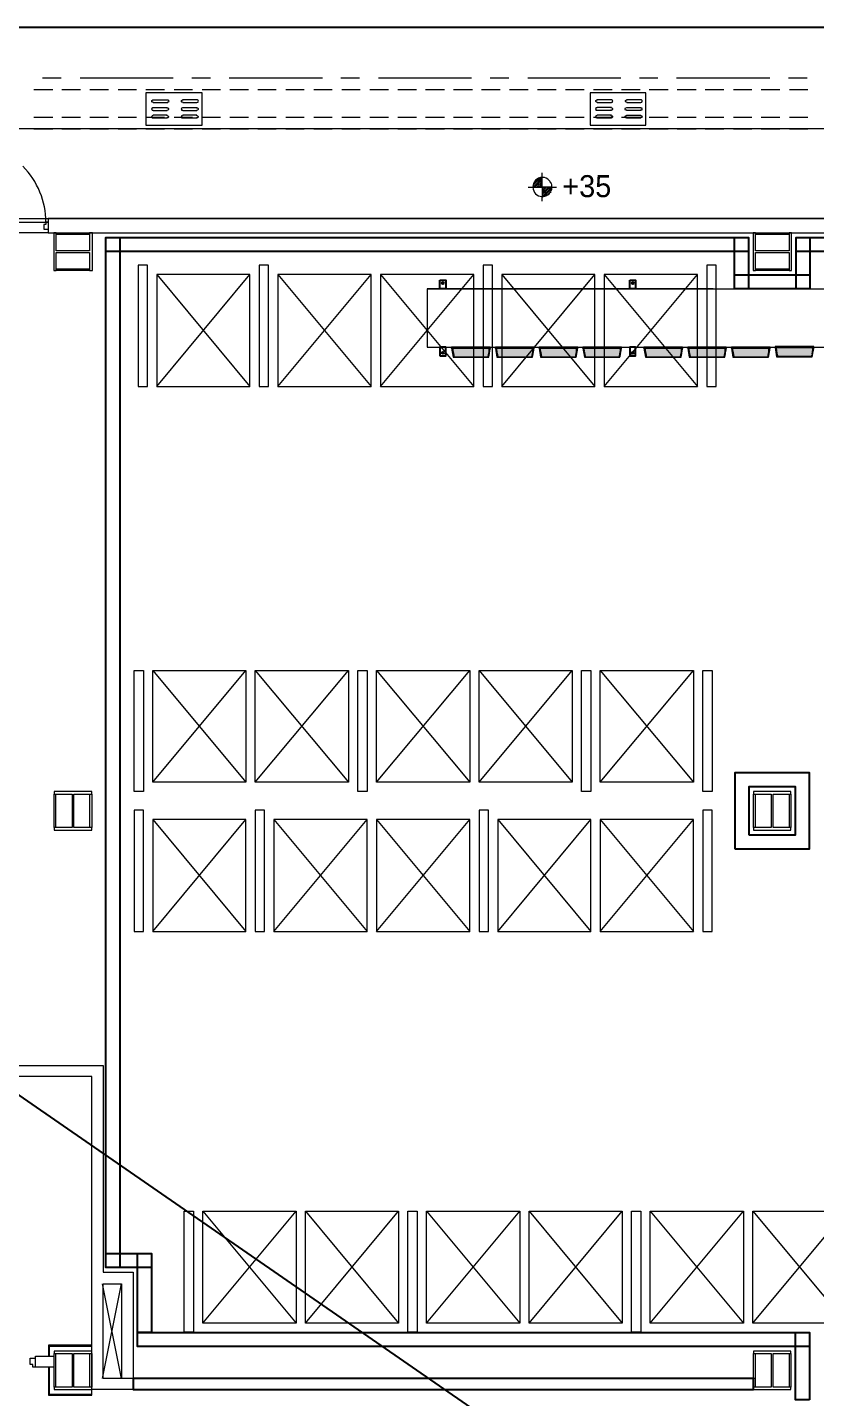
# Model space of a CAD drawing. Header units: millimetres. Extents: x -15161 to 10473752, y -72817 to 33960.
# Drawn here: x -1096 to -251, y -17464 to -15993 of the extents above; entities that cross this region are included whole.
import ezdxf

# ---------------------------------------------------------------- set-up
doc = ezdxf.new("R2010")
doc.units = ezdxf.units.MM
doc.linetypes.add('DASHED', pattern=[0.75, 0.5, -0.25])
doc.layers.add('1', color=7, linetype='Continuous', lineweight=9)
for name, color, linetype in [('HIDDEN', 2, 'DASHED'), ('PDF_幾何圖形', 7, 'Continuous'), ('PDF_文字', 7, 'Continuous'), ('屠宰設備', 7, 'Continuous')]:
    doc.layers.add(name, color=color, linetype=linetype)
doc.styles.add('PDF PMingLiU', font='PMingLiU.ttf')

# ---------------------------------------------------------------- blocks, each defined once
blk = doc.blocks.new('拆除後的建築底圖1131126')
blk.add_lwpolyline([(11048.5, 2302.7), (10382.9, 2302.7), (10382.9, 2290.9), (11048.5, 2290.9)], close=True)
at = {"layer": 'PDF_幾何圖形', "lineweight": 0}
for points in [[(10305.8, 3697.8), (10285.9, 3697.8)], [(10426.1, 3697.8), (10326.1, 3697.8)], [(10465.9, 3697.8), (10446, 3697.8)], [(10586.1, 3697.8), (10486.2, 3697.8)], [(10625.9, 3697.8), (10606, 3697.8)], [(10746.1, 3697.8), (10646.2, 3697.8)], [(10785.9, 3697.8), (10766, 3697.8)], [(10906.2, 3697.8), (10806.3, 3697.8)], [(10946, 3697.8), (10926.1, 3697.8)], [(11066.2, 3697.8), (10965.9, 3697.8)], [(11106, 3697.8), (11086.1, 3697.8)], [(10276.6, 3685.6), (10296.9, 3685.6)], [(10306.7, 3685.6), (10326.6, 3685.6)], [(10336.7, 3685.6), (10356.6, 3685.6)], [(10366.8, 3685.6), (10386.7, 3685.6)], [(10396.8, 3685.6), (10416.7, 3685.6)], [(10426.9, 3685.6), (10446.8, 3685.6)], [(10457, 3685.6), (10476.9, 3685.6)], [(10486.6, 3685.6), (10506.9, 3685.6)], [(10516.7, 3685.6), (10536.6, 3685.6)], [(10546.7, 3685.6), (10566.6, 3685.6)], [(10576.8, 3685.6), (10596.7, 3685.6)], [(10606.8, 3685.6), (10626.7, 3685.6)], [(10636.9, 3685.6), (10656.8, 3685.6)], [(10667, 3685.6), (10686.9, 3685.6)], [(10696.6, 3685.6), (10716.9, 3685.6)], [(10726.7, 3685.6), (10747, 3685.6)], [(10756.7, 3685.6), (10776.6, 3685.6)], [(10786.8, 3685.6), (10806.7, 3685.6)], [(10816.9, 3685.6), (10836.8, 3685.6)], [(10846.9, 3685.6), (10866.8, 3685.6)], [(10877, 3685.6), (10896.9, 3685.6)], [(10907, 3685.6), (10926.9, 3685.6)], [(10936.7, 3685.6), (10957, 3685.6)], [(10966.7, 3685.6), (10987.1, 3685.6)], [(10996.8, 3685.6), (11016.7, 3685.6)], [(11026.9, 3685.6), (11046.8, 3685.6)], [(11056.9, 3685.6), (11076.8, 3685.6)], [(11087, 3685.6), (11106.9, 3685.6)], [(10419.7, 3666.1), (10404.5, 3666.1), (10404, 3666.1), (10402.8, 3664.8), (10403.2, 3664.4), (10403.6, 3663.5), (10404, 3663.5), (10404.5, 3663.1), (10419.7, 3663.1)], [(10404.9, 3671.6), (10404, 3672), (10403.6, 3672), (10403.2, 3672.4), (10403.2, 3673.7), (10404, 3674.5), (10404.9, 3674.5)], [(10404.5, 3674.5), (10420.1, 3674.5)], [(10404.5, 3671.6), (10420.1, 3671.6)], [(10419.3, 3666.1), (10420.1, 3666.1), (10421, 3665.2), (10421, 3664.4), (10420.6, 3663.5), (10420.1, 3663.5), (10419.3, 3663.1)], [(10419.7, 3674.5), (10420.1, 3674.5), (10421, 3674.1), (10421, 3673.7), (10421.4, 3673.3), (10421, 3672.4), (10421, 3672), (10420.1, 3672), (10419.7, 3671.6)], [(10451.5, 3666.1), (10436.2, 3666.1), (10435.8, 3666.1), (10434.9, 3665.7), (10434.9, 3665.2), (10434.5, 3664.8), (10434.9, 3664.4), (10434.9, 3663.5), (10435.8, 3663.5), (10436.2, 3663.1), (10451.5, 3663.1)], [(10436.6, 3671.6), (10435.8, 3672), (10435.4, 3672), (10434.9, 3672.4), (10434.9, 3673.7), (10435.8, 3674.5), (10436.6, 3674.5)], [(10436.2, 3671.6), (10451.5, 3671.6), (10451.9, 3672), (10452.7, 3672), (10452.7, 3672.4), (10453.2, 3673.3), (10452.7, 3673.7), (10452.7, 3674.1), (10451.9, 3674.5), (10451.5, 3674.5), (10436.2, 3674.5)], [(10451, 3666.1), (10451.9, 3666.1), (10452.7, 3665.2), (10452.7, 3664.4), (10452.3, 3663.5), (10451.9, 3663.5), (10451, 3663.1)], [(10896, 3666.5), (10880.8, 3666.5), (10880.4, 3666.1), (10879.5, 3666.1), (10879.5, 3665.2), (10879.1, 3664.8), (10879.5, 3664.4), (10879.5, 3663.5), (10880.8, 3663.5), (10896, 3663.5)], [(10881.2, 3671.6), (10880.4, 3672), (10879.9, 3672), (10879.5, 3672.9), (10879.5, 3673.7), (10880.4, 3674.5), (10881.2, 3674.5)], [(10880.8, 3671.6), (10896, 3671.6), (10896.5, 3672), (10897.3, 3672), (10897.3, 3672.9), (10897.7, 3673.3), (10897.3, 3673.7), (10897.3, 3674.1), (10896.5, 3674.5), (10896, 3674.5), (10880.8, 3674.5)], [(10895.6, 3666.5), (10896.5, 3666.1), (10896.9, 3666.1), (10897.3, 3665.2), (10897.3, 3664.4), (10896.9, 3663.5), (10895.6, 3663.5)], [(10912.5, 3663.5), (10911.3, 3663.5), (10910.9, 3664.4), (10910.9, 3665.2), (10911.3, 3666.1), (10911.7, 3666.1), (10912.5, 3666.5)], [(10913, 3671.6), (10912.1, 3672), (10911.7, 3672), (10911.3, 3672.9), (10911.3, 3673.7), (10912.1, 3674.5), (10913, 3674.5)], [(10912.1, 3666.5), (10927.8, 3666.5)], [(10912.1, 3663.5), (10927.8, 3663.5)], [(10912.5, 3671.6), (10927.8, 3671.6), (10928.2, 3672), (10928.6, 3672), (10929.1, 3672.9), (10929.1, 3673.7), (10928.2, 3674.5), (10927.8, 3674.5), (10912.5, 3674.5)], [(10927.4, 3666.5), (10927.8, 3666.1), (10928.6, 3666.1), (10928.6, 3665.2), (10929.1, 3664.8), (10928.6, 3664.4), (10928.6, 3663.5), (10927.4, 3663.5)], [(10276.6, 3655.9), (10296.9, 3655.9)], [(10306.7, 3655.9), (10326.6, 3655.9)], [(10336.7, 3655.9), (10356.6, 3655.9)], [(10366.8, 3655.9), (10386.7, 3655.9)], [(10396.8, 3655.9), (10416.7, 3655.9)], [(10419.7, 3658), (10404.5, 3658), (10404, 3657.6), (10403.6, 3657.6), (10403.2, 3656.8), (10402.8, 3656.3), (10403.2, 3655.9), (10403.6, 3655.1), (10404.5, 3655.1), (10419.7, 3655.1)], [(10419.3, 3658), (10420.1, 3657.6), (10420.6, 3657.6), (10421, 3656.8), (10421, 3655.9), (10420.6, 3655.1), (10419.3, 3655.1)], [(10426.9, 3655.9), (10446.8, 3655.9)], [(10451.5, 3658), (10436.2, 3658), (10435.8, 3657.6), (10434.9, 3657.6), (10434.9, 3656.8), (10434.5, 3656.3), (10434.9, 3655.9), (10434.9, 3655.1), (10436.2, 3655.1), (10451.5, 3655.1)], [(10451, 3658), (10451.9, 3657.6), (10452.3, 3657.6), (10452.7, 3656.8), (10452.7, 3655.9), (10452.3, 3655.1), (10451, 3655.1)], [(10457, 3655.9), (10476.9, 3655.9)], [(10486.6, 3655.9), (10506.9, 3655.9)], [(10516.7, 3655.9), (10536.6, 3655.9)], [(10546.7, 3655.9), (10566.6, 3655.9)], [(10576.8, 3655.9), (10596.7, 3655.9)], [(10606.8, 3655.9), (10626.7, 3655.9)], [(10636.9, 3655.9), (10656.8, 3655.9)], [(10667, 3655.9), (10686.9, 3655.9)], [(10696.6, 3655.9), (10716.9, 3655.9)], [(10726.7, 3655.9), (10747, 3655.9)], [(10756.7, 3655.9), (10776.6, 3655.9)], [(10786.8, 3655.9), (10806.7, 3655.9)], [(10816.9, 3655.9), (10836.8, 3655.9)], [(10846.9, 3655.9), (10866.8, 3655.9)], [(10877, 3655.9), (10896.9, 3655.9)], [(10896, 3658), (10880.8, 3658), (10880.4, 3657.6), (10879.5, 3657.6), (10879.5, 3657.2), (10879.1, 3656.3), (10879.5, 3655.9), (10879.5, 3655.5), (10880.4, 3655.1), (10880.8, 3655.1), (10896, 3655.1)], [(10895.6, 3658), (10896.5, 3657.6), (10896.9, 3657.6), (10897.3, 3657.2), (10897.3, 3655.9), (10896.5, 3655.1), (10895.6, 3655.1)], [(10907, 3655.9), (10926.9, 3655.9)], [(10912.5, 3655.1), (10911.7, 3655.1), (10910.9, 3655.9), (10910.9, 3657.2), (10911.3, 3657.6), (10911.7, 3657.6), (10912.5, 3658)], [(10912.1, 3658), (10927.8, 3658)], [(10912.1, 3655.1), (10927.8, 3655.1)], [(10927.4, 3658), (10927.8, 3657.6), (10928.6, 3657.6), (10928.6, 3657.2), (10929.1, 3656.3), (10928.6, 3655.9), (10928.6, 3655.5), (10927.8, 3655.1), (10927.4, 3655.1)], [(10936.7, 3655.9), (10957, 3655.9)], [(10966.7, 3655.9), (10987.1, 3655.9)], [(10996.8, 3655.9), (11016.7, 3655.9)], [(11026.9, 3655.9), (11046.8, 3655.9)], [(11056.9, 3655.9), (11076.8, 3655.9)], [(11087, 3655.9), (11106.9, 3655.9)], [(10276.6, 3643.6), (10296.9, 3643.6)], [(10306.7, 3643.6), (10326.6, 3643.6)], [(10336.7, 3643.6), (10356.6, 3643.6)], [(10366.8, 3643.6), (10386.7, 3643.6)], [(10396.8, 3643.6), (10416.7, 3643.6)], [(10426.9, 3643.6), (10446.8, 3643.6)], [(10457, 3643.6), (10476.9, 3643.6)], [(10486.6, 3643.6), (10506.9, 3643.6)], [(10516.7, 3643.6), (10536.6, 3643.6)], [(10546.7, 3643.6), (10566.6, 3643.6)], [(10576.8, 3643.6), (10596.7, 3643.6)], [(10606.8, 3643.6), (10626.7, 3643.6)], [(10636.9, 3643.6), (10656.8, 3643.6)], [(10667, 3643.6), (10686.9, 3643.6)], [(10696.6, 3643.6), (10716.9, 3643.6)], [(10726.7, 3643.6), (10747, 3643.6)], [(10756.7, 3643.6), (10776.6, 3643.6)], [(10786.8, 3643.6), (10806.7, 3643.6)], [(10816.9, 3643.6), (10836.8, 3643.6)], [(10846.9, 3643.6), (10866.8, 3643.6)], [(10877, 3643.6), (10896.9, 3643.6)], [(10907, 3643.6), (10926.9, 3643.6)], [(10936.7, 3643.6), (10957, 3643.6)], [(10966.7, 3643.6), (10987.1, 3643.6)], [(10996.8, 3643.6), (11016.7, 3643.6)], [(11026.9, 3643.6), (11046.8, 3643.6)], [(11056.9, 3643.6), (11076.8, 3643.6)], [(11087, 3643.6), (11106.9, 3643.6)], [(10206.3, 3543.3), (10291.8, 3543.3), (10291.8, 3531.9), (10201.7, 3531.9), (10201.7, 3543.3), (10203.8, 3543.3), (10203.8, 3540.8), (10206.3, 3540.8), (10206.3, 3535.7), (10201.7, 3535.7)], [(10291.8, 3543.3), (10289.3, 3543.3), (10289.3, 3540.8), (10287.2, 3540.8), (10287.2, 3535.7), (10291.8, 3535.7)], [(9826.5, 2638.5), (10350.7, 2638.5), (10350.7, 2416.6), (10382.9, 2416.6), (10382.9, 2290.9)], [(10338.8, 2284.5), (10338.8, 2626.6), (9826.5, 2626.6), (9547.5, 2626.6)], [(10382.9, 2302.7), (10350.7, 2302.7), (10350.7, 2404.3), (10370.6, 2404.3), (10370.6, 2302.7), (10350.3, 2404.3)], [(10350.3, 2302.7), (10370.6, 2404.3)], [(10338.8, 2338.3), (10292.3, 2338.3), (10292.3, 2326.4)], [(10278.3, 2314.6), (10275.3, 2314.6), (10275.3, 2317.5), (10272.4, 2317.5), (10272.4, 2324.3), (10278.3, 2324.3)], [(10298.2, 2314.6), (10278.3, 2314.6), (10278.3, 2326.4), (10298.2, 2326.4)], [(10338.8, 2337), (10293.1, 2337), (10293.1, 2326.4)], [(10292.3, 2314.6), (10292.3, 2284.5), (10338.8, 2284.5)], [(10293.1, 2314.6), (10293.1, 2285.8), (10338.8, 2285.8)], [(11050.2, 2302.7), (11048.5, 2302.7)], [(10382.9, 2290.9), (10338.8, 2290.9)]]:
    blk.add_lwpolyline(points, dxfattribs=at)
at = {"layer": 'PDF_幾何圖形', "lineweight": 13}
for points in [[(10305.8, 3697.8), (10285.9, 3697.8)], [(10426.1, 3697.8), (10326.1, 3697.8)], [(10465.9, 3697.8), (10446, 3697.8)], [(10586.1, 3697.8), (10486.2, 3697.8)], [(10625.9, 3697.8), (10606, 3697.8)], [(10746.1, 3697.8), (10646.2, 3697.8)], [(10785.9, 3697.8), (10766, 3697.8)], [(10906.2, 3697.8), (10806.3, 3697.8)], [(10946, 3697.8), (10926.1, 3697.8)], [(11066.2, 3697.8), (10965.9, 3697.8)], [(11106, 3697.8), (11086.1, 3697.8)]]:
    blk.add_lwpolyline(points, dxfattribs=at)
at = {"layer": 'PDF_幾何圖形', "lineweight": 0}
for points in [[(10396.8, 3682.2), (10396.8, 3647.5), (10457, 3647.5), (10457, 3682.2)], [(10873.2, 3682.2), (10873.2, 3647.5), (10932.9, 3647.5), (10932.9, 3682.2)], [(11419.4, 3643.6), (11419.4, 3606), (11339.3, 3606), (11339.3, 3643.6), (9474.2, 3643.6), (9474.2, 3617.8), (9448.4, 3617.8), (9448.4, 3547.1), (12604.5, 3547.1), (12604.5, 3539.5), (12739.5, 3539.5), (12739.5, 3028.9), (13204.8, 3028.9), (13204.8, 2247.7), (13491.9, 2247.7), (13361.5, 3136.4), (13110, 3099.6), (13035.5, 3611), (13009.2, 3607.2), (13003.7, 3643.6)], [(10291.8, 3547.1), (10291.8, 3531.9), (12589.6, 3531.9), (12589.6, 3451.8), (12604.5, 3451.8), (12604.5, 3547.1)], [(10336.3, 3491.6), (10339.3, 3491.6), (10339.3, 3531.9), (10336.3, 3531.9), (10336.3, 3512.4), (10300.3, 3512.4), (10300.3, 3531.9), (10297.8, 3531.9), (10297.8, 3491.6), (10300.3, 3491.6), (10300.3, 3510.7), (10336.3, 3510.7)], [(10300.3, 3530.2), (10300.3, 3531.9), (10336.3, 3531.9), (10336.3, 3530.2)], [(11086.6, 3491.6), (11089.1, 3491.6), (11089.1, 3531.9), (11086.6, 3531.9), (11086.6, 3512.4), (11050.6, 3512.4), (11050.6, 3531.9), (11048, 3531.9), (11048, 3491.6), (11050.6, 3491.6), (11050.6, 3510.7), (11086.6, 3510.7)], [(11050.6, 3530.2), (11050.6, 3531.9), (11086.6, 3531.9), (11086.6, 3530.2)], [(10300.3, 3491.6), (10300.3, 3493.3), (10336.3, 3493.3), (10336.3, 3491.6)], [(11050.6, 3491.6), (11050.6, 3493.3), (11086.6, 3493.3), (11086.6, 3491.6)], [(10298.2, 2893.8), (10298.2, 2890.8), (10338.8, 2890.8), (10338.8, 2893.8), (10319.4, 2893.8), (10319.4, 2929.4), (10338.8, 2929.4), (10338.8, 2932.3), (10298.2, 2932.3), (10298.2, 2929.4), (10317.7, 2929.4), (10317.7, 2893.8)], [(10298.2, 2893.8), (10298.2, 2929.4), (10299.9, 2929.4), (10299.9, 2893.8)], [(10336.7, 2893.8), (10336.7, 2929.4), (10338.8, 2929.4), (10338.8, 2893.8)], [(11048.5, 2893.8), (11048.5, 2890.8), (11088.7, 2890.8), (11088.7, 2893.8), (11069.6, 2893.8), (11069.6, 2929.4), (11088.7, 2929.4), (11088.7, 2932.3), (11048.5, 2932.3), (11048.5, 2929.4), (11067.5, 2929.4), (11067.5, 2893.8)], [(11048.5, 2893.8), (11048.5, 2929.4), (11050.2, 2929.4), (11050.2, 2893.8)], [(11087, 2893.8), (11087, 2929.4), (11088.7, 2929.4), (11088.7, 2893.8)], [(10298.2, 2293.4), (10298.2, 2290.9), (10338.8, 2290.9), (10338.8, 2293.4), (10319.4, 2293.4), (10319.4, 2329.4), (10338.8, 2329.4), (10338.8, 2331.9), (10298.2, 2331.9), (10298.2, 2329.4), (10317.7, 2329.4), (10317.7, 2293.4)], [(10298.2, 2293.4), (10298.2, 2329.4), (10299.9, 2329.4), (10299.9, 2293.4)], [(10336.7, 2293.4), (10336.7, 2329.4), (10338.8, 2329.4), (10338.8, 2293.4)], [(11048.5, 2293.4), (11048.5, 2290.9), (11088.7, 2290.9), (11088.7, 2293.4), (11069.6, 2293.4), (11069.6, 2329.4), (11088.7, 2329.4), (11088.7, 2331.9), (11048.5, 2331.9), (11048.5, 2329.4), (11067.5, 2329.4), (11067.5, 2293.4)], [(11048.5, 2293.4), (11048.5, 2329.4), (11050.2, 2329.4), (11050.2, 2293.4)], [(11087, 2293.4), (11087, 2329.4), (11088.7, 2329.4), (11088.7, 2293.4)]]:
    blk.add_lwpolyline(points, close=True, dxfattribs=at)
at = {"layer": 'PDF_幾何圖形', "lineweight": 5}
for points in [[(10806.7, 3581), (10811.8, 3581), (10821.9, 3581), (10821.9, 3570.8), (10832.1, 3581), (10821.9, 3581), (10821.9, 3591.1), (10821.9, 3596.2)], [(10811.8, 3582.7), (10820.7, 3591.1)], [(10812.2, 3581), (10821.9, 3590.7)], [(10812.6, 3584.8), (10818.1, 3590.7)], [(10813.9, 3581), (10821.9, 3589)], [(10832.5, 3580.6), (10832.1, 3581), (10832.1, 3583.5), (10831.7, 3584.8), (10830.8, 3585.6), (10830.4, 3586.9), (10829.6, 3587.8)], [(10816, 3581), (10821.9, 3587.3)], [(10817.7, 3581), (10821.9, 3585.2)], [(10819.4, 3581), (10821.9, 3583.5)], [(10821.5, 3581), (10821.9, 3581.8)], [(10821.9, 3565.7), (10821.9, 3570.8), (10822.4, 3570.4), (10821.9, 3570.8), (10823.2, 3570.8), (10824.5, 3571.2), (10825.7, 3571.7), (10826.6, 3572.1), (10827.9, 3572.5), (10829.6, 3574.2), (10830.4, 3575.5), (10830.8, 3576.3), (10831.7, 3577.6), (10832.1, 3578.4), (10832.1, 3581), (10837.2, 3581)], [(10821.9, 3580.1), (10823.2, 3581)], [(10821.9, 3578), (10824.9, 3581)], [(10821.9, 3576.3), (10826.6, 3581)], [(10821.9, 3574.6), (10828.7, 3581)], [(10821.9, 3572.9), (10830.4, 3581)], [(10824.1, 3571.2), (10832.1, 3579.3)], [(10826.6, 3572.1), (10831.3, 3576.3)]]:
    blk.add_lwpolyline(points, dxfattribs=at)
at = {"layer": 'PDF_幾何圖形', "lineweight": 0}
blk.add_arc((10212.6, 3544.9), 76.8, 358.8285, 23.5011, dxfattribs=at)
blk.add_open_spline([(10282.9, 3575.5), (10279.1, 3586.1), (10272.4, 3595.1), (10264.7, 3603.4)], degree=3, dxfattribs=at)
at = {"layer": 'PDF_幾何圖形', "lineweight": 5}
for points in [[(10821.9, 3591.1), (10816.3, 3591.9), (10811.9, 3586.2), (10811.8, 3581)], [(10829.6, 3587.8), (10827.2, 3590.3), (10825.5, 3591.5), (10821.9, 3591.1)], [(10811.8, 3581), (10812.5, 3574.8), (10815.6, 3571.3), (10821.9, 3570.8)]]:
    blk.add_open_spline(points, degree=3, dxfattribs=at)
at = {"layer": 'PDF_文字', "insert": (10843.5, 3581.8), "char_height": 23.61, "attachment_point": 4, "style": 'PDF PMingLiU'}
blk.add_mtext('+35', dxfattribs=at)
blk = doc.blocks.new('圖框')
blk.add_lwpolyline([(206758.9, -122222.3), (206758.9, -127878), (214926, -127878), (214926, -122222.3)], close=True)

msp = doc.modelspace()

# ---------------------------------------------------------------- hatches: boundary and pattern name
h = msp.add_hatch(color=230)
h.dxf.hatch_style = 1
h.paths.add_polyline_path([(-601.9395, -16346.6228), (-600.2537, -16337.3509), (-601.729, -16337.3509), (-640.5959, -16337.3509), (-638.9101, -16346.6228)])
h = msp.add_hatch(color=230)
h.dxf.hatch_style = 1
h.paths.add_polyline_path([(-555.0345, -16346.6228), (-553.3487, -16337.3509), (-554.824, -16337.3509), (-593.6909, -16337.3509), (-592.0051, -16346.6228)])
h = msp.add_hatch(color=230)
h.dxf.hatch_style = 1
h.paths.add_polyline_path([(-508.1296, -16346.6228), (-506.4438, -16337.3509), (-507.9191, -16337.3509), (-546.786, -16337.3509), (-545.1002, -16346.6228)])
h = msp.add_hatch(color=230)
h.dxf.hatch_style = 1
h.paths.add_polyline_path([(-461.2246, -16346.6228), (-459.5388, -16337.3509), (-461.0141, -16337.3509), (-499.881, -16337.3509), (-498.1952, -16346.6228)])
h = msp.add_hatch(color=230)
h.dxf.hatch_style = 1
h.paths.add_polyline_path([(-395.62, -16346.6228), (-393.9342, -16337.3509), (-395.4095, -16337.3509), (-434.2764, -16337.3509), (-432.5906, -16346.6228)])
h = msp.add_hatch(color=230)
h.dxf.hatch_style = 1
h.paths.add_polyline_path([(-348.7151, -16346.6228), (-347.0293, -16337.3509), (-348.5046, -16337.3509), (-387.3715, -16337.3509), (-385.6857, -16346.6228)])
h = msp.add_hatch(color=230)
h.dxf.hatch_style = 1
h.paths.add_polyline_path([(-301.8101, -16346.6228), (-300.1243, -16337.3509), (-301.5996, -16337.3509), (-340.4665, -16337.3509), (-338.7807, -16346.6228)])
h = msp.add_hatch(color=230)
h.dxf.hatch_style = 1
h.paths.add_polyline_path([(-254.9052, -16346.0774), (-253.2194, -16336.8055), (-254.6947, -16336.8055), (-293.5616, -16336.8055), (-291.8758, -16346.0774)])
at = {"layer": '1'}
h = msp.add_hatch(color=230, dxfattribs=at)
h.dxf.hatch_style = 1
h.paths.add_polyline_path([(-640.5959, -16337.3509), (-639.1206, -16337.3509), (-638.9567, -16346.3666)])
h = msp.add_hatch(color=230, dxfattribs=at)
h.dxf.hatch_style = 1
h.paths.add_polyline_path([(-640.5959, -16337.3509), (-639.1206, -16337.3509), (-638.9567, -16346.3666)])
h = msp.add_hatch(color=230, dxfattribs=at)
h.dxf.hatch_style = 1
h.paths.add_polyline_path([(-600.2537, -16337.3509), (-601.729, -16337.3509), (-601.8929, -16346.3666)])
h = msp.add_hatch(color=230, dxfattribs=at)
h.dxf.hatch_style = 1
h.paths.add_polyline_path([(-593.6909, -16337.3509), (-592.2156, -16337.3509), (-592.0517, -16346.3666)])
h = msp.add_hatch(color=230, dxfattribs=at)
h.dxf.hatch_style = 1
h.paths.add_polyline_path([(-593.6909, -16337.3509), (-592.2156, -16337.3509), (-592.0517, -16346.3666)])
h = msp.add_hatch(color=230, dxfattribs=at)
h.dxf.hatch_style = 1
h.paths.add_polyline_path([(-553.3487, -16337.3509), (-554.824, -16337.3509), (-554.9879, -16346.3666)])
h = msp.add_hatch(color=230, dxfattribs=at)
h.dxf.hatch_style = 1
h.paths.add_polyline_path([(-546.786, -16337.3509), (-545.3107, -16337.3509), (-545.1468, -16346.3666)])
h = msp.add_hatch(color=230, dxfattribs=at)
h.dxf.hatch_style = 1
h.paths.add_polyline_path([(-546.786, -16337.3509), (-545.3107, -16337.3509), (-545.1468, -16346.3666)])
h = msp.add_hatch(color=230, dxfattribs=at)
h.dxf.hatch_style = 1
h.paths.add_polyline_path([(-506.4438, -16337.3509), (-507.9191, -16337.3509), (-508.083, -16346.3666)])
h = msp.add_hatch(color=230, dxfattribs=at)
h.dxf.hatch_style = 1
h.paths.add_polyline_path([(-499.881, -16337.3509), (-498.4057, -16337.3509), (-498.2418, -16346.3666)])
h = msp.add_hatch(color=230, dxfattribs=at)
h.dxf.hatch_style = 1
h.paths.add_polyline_path([(-499.881, -16337.3509), (-498.4057, -16337.3509), (-498.2418, -16346.3666)])
h = msp.add_hatch(color=230, dxfattribs=at)
h.dxf.hatch_style = 1
h.paths.add_polyline_path([(-459.5388, -16337.3509), (-461.0141, -16337.3509), (-461.178, -16346.3666)])
h = msp.add_hatch(color=230, dxfattribs=at)
h.dxf.hatch_style = 1
h.paths.add_polyline_path([(-434.2764, -16337.3509), (-432.8011, -16337.3509), (-432.6372, -16346.3666)])
h = msp.add_hatch(color=230, dxfattribs=at)
h.dxf.hatch_style = 1
h.paths.add_polyline_path([(-434.2764, -16337.3509), (-432.8011, -16337.3509), (-432.6372, -16346.3666)])
h = msp.add_hatch(color=230, dxfattribs=at)
h.dxf.hatch_style = 1
h.paths.add_polyline_path([(-393.9342, -16337.3509), (-395.4095, -16337.3509), (-395.5734, -16346.3666)])
h = msp.add_hatch(color=230, dxfattribs=at)
h.dxf.hatch_style = 1
h.paths.add_polyline_path([(-387.3715, -16337.3509), (-385.8962, -16337.3509), (-385.7323, -16346.3666)])
h = msp.add_hatch(color=230, dxfattribs=at)
h.dxf.hatch_style = 1
h.paths.add_polyline_path([(-387.3715, -16337.3509), (-385.8962, -16337.3509), (-385.7323, -16346.3666)])
h = msp.add_hatch(color=230, dxfattribs=at)
h.dxf.hatch_style = 1
h.paths.add_polyline_path([(-347.0293, -16337.3509), (-348.5046, -16337.3509), (-348.6685, -16346.3666)])
h = msp.add_hatch(color=230, dxfattribs=at)
h.dxf.hatch_style = 1
h.paths.add_polyline_path([(-340.4665, -16337.3509), (-338.9912, -16337.3509), (-338.8273, -16346.3666)])
h = msp.add_hatch(color=230, dxfattribs=at)
h.dxf.hatch_style = 1
h.paths.add_polyline_path([(-340.4665, -16337.3509), (-338.9912, -16337.3509), (-338.8273, -16346.3666)])
h = msp.add_hatch(color=230, dxfattribs=at)
h.dxf.hatch_style = 1
h.paths.add_polyline_path([(-300.1243, -16337.3509), (-301.5996, -16337.3509), (-301.7635, -16346.3666)])
h = msp.add_hatch(color=230, dxfattribs=at)
h.dxf.hatch_style = 1
h.paths.add_polyline_path([(-293.5616, -16336.8055), (-292.0863, -16336.8055), (-291.9224, -16345.8211)])
h = msp.add_hatch(color=230, dxfattribs=at)
h.dxf.hatch_style = 1
h.paths.add_polyline_path([(-293.5616, -16336.8055), (-292.0863, -16336.8055), (-291.9224, -16345.8211)])
h = msp.add_hatch(color=230, dxfattribs=at)
h.dxf.hatch_style = 1
h.paths.add_polyline_path([(-253.2194, -16336.8055), (-254.6947, -16336.8055), (-254.8586, -16345.8211)])

# ---------------------------------------------------------------- linework, layer by layer
at = {"color": 230}
for p, q in [((-2764.4316, -15993.257), (3296.1753, -20179.8481)), ((-628.8051, -16347.1797), (-628.8051, -16347.1682)), ((-612.0445, -16347.1797), (-612.0445, -16347.1682)), ((-581.9001, -16347.1797), (-581.9001, -16347.1682)), ((-565.1395, -16347.1797), (-565.1395, -16347.1682)), ((-534.9952, -16347.1797), (-534.9952, -16347.1682)), ((-518.2346, -16347.1797), (-518.2346, -16347.1682)), ((-488.0902, -16347.1797), (-488.0902, -16347.1682)), ((-471.3296, -16347.1797), (-471.3296, -16347.1682)), ((-422.4856, -16347.1797), (-422.4856, -16347.1682)), ((-405.725, -16347.1797), (-405.725, -16347.1682)), ((-375.5807, -16347.1797), (-375.5807, -16347.1682)), ((-358.8201, -16347.1797), (-358.8201, -16347.1682)), ((-328.6757, -16347.1797), (-328.6757, -16347.1682)), ((-311.9151, -16347.1797), (-311.9151, -16347.1682)), ((-281.7708, -16346.6343), (-281.7708, -16346.6228)), ((-265.0102, -16346.6343), (-265.0102, -16346.6228))]:
    msp.add_line(p, q, dxfattribs=at)
at = {"color": 8, "lineweight": 13, "ltscale": 0.13}
for p, q in [((-957.4738, -16378.419), (-857.4738, -16258.419)), ((-957.4738, -16258.419), (-857.4738, -16378.419)), ((-827.4738, -16378.419), (-727.4738, -16258.419)), ((-827.4738, -16258.419), (-727.4738, -16378.419)), ((-717.4738, -16378.419), (-617.4738, -16258.419)), ((-717.4738, -16258.419), (-617.4738, -16378.419)), ((-587.4738, -16378.419), (-487.4738, -16258.419)), ((-587.4738, -16258.419), (-487.4738, -16378.419)), ((-477.4738, -16378.419), (-377.4738, -16258.419)), ((-477.4738, -16258.419), (-377.4738, -16378.419)), ((-961.7662, -16683.2428), (-861.7662, -16803.2428)), ((-961.7662, -16803.2428), (-861.7662, -16683.2428)), ((-851.7662, -16683.2428), (-751.7662, -16803.2428)), ((-851.7662, -16803.2428), (-751.7662, -16683.2428)), ((-721.7662, -16683.2428), (-621.7662, -16803.2428)), ((-721.7662, -16803.2428), (-621.7662, -16683.2428)), ((-611.7662, -16683.2428), (-511.7662, -16803.2428)), ((-611.7662, -16803.2428), (-511.7662, -16683.2428)), ((-481.7662, -16683.2428), (-381.7662, -16803.2428)), ((-481.7662, -16803.2428), (-381.7662, -16683.2428)), ((-961.7662, -16963.2428), (-861.7662, -16843.2428)), ((-961.7662, -16843.2428), (-861.7662, -16963.2428)), ((-831.7662, -16963.2428), (-731.7662, -16843.2428)), ((-831.7662, -16843.2428), (-731.7662, -16963.2428)), ((-721.7662, -16963.2428), (-621.7662, -16843.2428)), ((-721.7662, -16843.2428), (-621.7662, -16963.2428)), ((-591.7662, -16963.2428), (-491.7662, -16843.2428)), ((-591.7662, -16843.2428), (-491.7662, -16963.2428)), ((-481.7662, -16963.2428), (-381.7662, -16843.2428)), ((-481.7662, -16843.2428), (-381.7662, -16963.2428)), ((-908.0621, -17263.4764), (-808.0621, -17383.4764)), ((-908.0621, -17383.4764), (-808.0621, -17263.4764)), ((-798.0621, -17263.4764), (-698.0621, -17383.4764)), ((-798.0621, -17383.4764), (-698.0621, -17263.4764)), ((-668.0621, -17263.4764), (-568.0621, -17383.4764)), ((-668.0621, -17383.4764), (-568.0621, -17263.4764)), ((-558.0621, -17263.4764), (-458.0621, -17383.4764)), ((-558.0621, -17383.4764), (-458.0621, -17263.4764)), ((-428.0621, -17263.4764), (-328.0621, -17383.4764)), ((-428.0621, -17383.4764), (-328.0621, -17263.4764)), ((-318.0621, -17263.4764), (-218.0621, -17383.4764)), ((-318.0621, -17383.4764), (-218.0621, -17263.4764))]:
    msp.add_line(p, q, dxfattribs=at)
at = {"color": 94}
for points in [[(-1012.1459, -16218.7047), (-997.1459, -16218.7047), (-997.1459, -17323.9471), (-1012.1459, -17323.9471)], [(-322.8017, -16218.7047), (-322.8017, -16233.7047), (-1012.1459, -16233.7047), (-1012.1459, -16218.7047)], [(-337.8017, -16218.7047), (-322.8017, -16218.7047), (-322.8017, -16273.928), (-337.8017, -16273.928)], [(-271.7385, -16218.7047), (-256.7385, -16218.7047), (-256.7385, -16273.928), (-271.7385, -16273.928)], [(427.0443, -16218.7047), (427.0443, -16233.7047), (-271.7385, -16233.7047), (-271.7385, -16218.7047)], [(-256.7385, -16258.928), (-256.7385, -16273.928), (-337.8017, -16273.928), (-337.8017, -16258.928)], [(-337.3783, -16874.7363), (-257.155, -16874.7363), (-257.155, -16793.2428), (-337.3783, -16793.2428)], [(-322.3783, -16859.7363), (-272.155, -16859.7363), (-272.155, -16808.2428), (-322.3783, -16808.2428)], [(-962.9672, -17308.9471), (-962.9672, -17323.9471), (-1012.1459, -17323.9471), (-1012.1459, -17308.9471)], [(-962.9672, -17393.6277), (-977.9672, -17393.6277), (-977.9672, -17308.9471), (-962.9672, -17308.9471)], [(-257.155, -17393.6277), (-257.155, -17408.6277), (-977.9672, -17408.6277), (-977.9672, -17393.6277)], [(-257.155, -17465.9679), (-272.155, -17465.9679), (-272.155, -17393.6277), (-257.155, -17393.6277)]]:
    msp.add_lwpolyline(points, close=True, dxfattribs=at)
at = {"color": 8, "lineweight": 13, "ltscale": 0.13}
for points in [[(-967.4738, -16248.419), (-977.4738, -16248.419), (-977.4738, -16378.419), (-967.4738, -16378.419)], [(-957.4738, -16378.419), (-857.4738, -16378.419), (-857.4738, -16258.419), (-957.4738, -16258.419)], [(-837.4738, -16248.419), (-847.4738, -16248.419), (-847.4738, -16378.419), (-837.4738, -16378.419)], [(-837.4738, -16248.419), (-847.4738, -16248.419), (-847.4738, -16378.419), (-837.4738, -16378.419)], [(-827.4738, -16378.419), (-727.4738, -16378.419), (-727.4738, -16258.419), (-827.4738, -16258.419)], [(-717.4738, -16378.419), (-617.4738, -16378.419), (-617.4738, -16258.419), (-717.4738, -16258.419)], [(-597.4738, -16248.419), (-607.4738, -16248.419), (-607.4738, -16378.419), (-597.4738, -16378.419)], [(-597.4738, -16248.419), (-607.4738, -16248.419), (-607.4738, -16378.419), (-597.4738, -16378.419)], [(-587.4738, -16378.419), (-487.4738, -16378.419), (-487.4738, -16258.419), (-587.4738, -16258.419)], [(-477.4738, -16378.419), (-377.4738, -16378.419), (-377.4738, -16258.419), (-477.4738, -16258.419)], [(-357.4738, -16248.419), (-367.4738, -16248.419), (-367.4738, -16378.419), (-357.4738, -16378.419)], [(-971.7662, -16813.2428), (-981.7662, -16813.2428), (-981.7662, -16683.2428), (-971.7662, -16683.2428)], [(-961.7662, -16683.2428), (-861.7662, -16683.2428), (-861.7662, -16803.2428), (-961.7662, -16803.2428)], [(-851.7662, -16683.2428), (-751.7662, -16683.2428), (-751.7662, -16803.2428), (-851.7662, -16803.2428)], [(-731.7662, -16813.2428), (-741.7662, -16813.2428), (-741.7662, -16683.2428), (-731.7662, -16683.2428)], [(-731.7662, -16813.2428), (-741.7662, -16813.2428), (-741.7662, -16683.2428), (-731.7662, -16683.2428)], [(-721.7662, -16683.2428), (-621.7662, -16683.2428), (-621.7662, -16803.2428), (-721.7662, -16803.2428)], [(-611.7662, -16683.2428), (-511.7662, -16683.2428), (-511.7662, -16803.2428), (-611.7662, -16803.2428)], [(-491.7662, -16813.2428), (-501.7662, -16813.2428), (-501.7662, -16683.2428), (-491.7662, -16683.2428)], [(-491.7662, -16813.2428), (-501.7662, -16813.2428), (-501.7662, -16683.2428), (-491.7662, -16683.2428)], [(-481.7662, -16683.2428), (-381.7662, -16683.2428), (-381.7662, -16803.2428), (-481.7662, -16803.2428)], [(-361.7662, -16813.2428), (-371.7662, -16813.2428), (-371.7662, -16683.2428), (-361.7662, -16683.2428)], [(-971.7662, -16833.2428), (-981.7662, -16833.2428), (-981.7662, -16963.2428), (-971.7662, -16963.2428)], [(-841.7662, -16833.2428), (-851.7662, -16833.2428), (-851.7662, -16963.2428), (-841.7662, -16963.2428)], [(-841.7662, -16833.2428), (-851.7662, -16833.2428), (-851.7662, -16963.2428), (-841.7662, -16963.2428)], [(-601.7662, -16833.2428), (-611.7662, -16833.2428), (-611.7662, -16963.2428), (-601.7662, -16963.2428)], [(-601.7662, -16833.2428), (-611.7662, -16833.2428), (-611.7662, -16963.2428), (-601.7662, -16963.2428)], [(-361.7662, -16833.2428), (-371.7662, -16833.2428), (-371.7662, -16963.2428), (-361.7662, -16963.2428)], [(-961.7662, -16963.2428), (-861.7662, -16963.2428), (-861.7662, -16843.2428), (-961.7662, -16843.2428)], [(-831.7662, -16963.2428), (-731.7662, -16963.2428), (-731.7662, -16843.2428), (-831.7662, -16843.2428)], [(-721.7662, -16963.2428), (-621.7662, -16963.2428), (-621.7662, -16843.2428), (-721.7662, -16843.2428)], [(-591.7662, -16963.2428), (-491.7662, -16963.2428), (-491.7662, -16843.2428), (-591.7662, -16843.2428)], [(-481.7662, -16963.2428), (-381.7662, -16963.2428), (-381.7662, -16843.2428), (-481.7662, -16843.2428)], [(-918.0621, -17393.4764), (-928.0621, -17393.4764), (-928.0621, -17263.4764), (-918.0621, -17263.4764)], [(-908.0621, -17263.4764), (-808.0621, -17263.4764), (-808.0621, -17383.4764), (-908.0621, -17383.4764)], [(-798.0621, -17263.4764), (-698.0621, -17263.4764), (-698.0621, -17383.4764), (-798.0621, -17383.4764)], [(-678.0621, -17393.4764), (-688.0621, -17393.4764), (-688.0621, -17263.4764), (-678.0621, -17263.4764)], [(-678.0621, -17393.4764), (-688.0621, -17393.4764), (-688.0621, -17263.4764), (-678.0621, -17263.4764)], [(-668.0621, -17263.4764), (-568.0621, -17263.4764), (-568.0621, -17383.4764), (-668.0621, -17383.4764)], [(-558.0621, -17263.4764), (-458.0621, -17263.4764), (-458.0621, -17383.4764), (-558.0621, -17383.4764)], [(-438.0621, -17393.4764), (-448.0621, -17393.4764), (-448.0621, -17263.4764), (-438.0621, -17263.4764)], [(-438.0621, -17393.4764), (-448.0621, -17393.4764), (-448.0621, -17263.4764), (-438.0621, -17263.4764)], [(-428.0621, -17263.4764), (-328.0621, -17263.4764), (-328.0621, -17383.4764), (-428.0621, -17383.4764)], [(-318.0621, -17263.4764), (-218.0621, -17263.4764), (-218.0621, -17383.4764), (-318.0621, -17383.4764)]]:
    msp.add_lwpolyline(points, close=True, dxfattribs=at)
at = {"color": 230}
for points in [[(-653.6946, -16264.5781), (-647.4613, -16264.5781), (-647.4613, -16273.928), (-653.6946, -16273.928)], [(-450.0242, -16264.5781), (-443.791, -16264.5781), (-443.791, -16273.928), (-450.0242, -16273.928)], [(-653.6946, -16345.6099), (-647.4613, -16345.6099), (-647.4613, -16336.2601), (-653.6946, -16336.2601)], [(-450.0242, -16345.6099), (-443.791, -16345.6099), (-443.791, -16336.2601), (-450.0242, -16336.2601)]]:
    msp.add_lwpolyline(points, close=True, dxfattribs=at)
for centre in [(-650.5779, -16267.6947), (-446.9076, -16267.6947), (-650.5779, -16342.4933), (-446.9076, -16342.4933)]:
    msp.add_circle(centre, 1.0363, dxfattribs=at)
at = {"layer": '1', "color": 230}
for p, q in [((-360.4218, -16273.928), (-667.4076, -16273.928)), ((-667.4076, -16273.928), (-667.4076, -16336.2601)), ((-667.4076, -16273.928), (-226.4076, -16273.928)), ((-667.4076, -16336.2601), (-360.4218, -16336.2601)), ((-667.4076, -16336.2601), (-226.4076, -16336.2601)), ((-641.1502, -16337.3509), (-639.514, -16347.1682)), ((-639.514, -16347.1682), (-601.3355, -16347.1682)), ((-638.9101, -16346.6228), (-601.9395, -16346.6228)), ((-601.3355, -16347.1682), (-599.6993, -16337.3509)), ((-594.2453, -16337.3509), (-592.609, -16347.1682)), ((-592.609, -16347.1682), (-554.4306, -16347.1682)), ((-592.0051, -16346.6228), (-555.0345, -16346.6228)), ((-554.4306, -16347.1682), (-552.7944, -16337.3509)), ((-554.3527, -16336.2601), (-339.4626, -16336.2601)), ((-547.3403, -16337.3509), (-545.7041, -16347.1682)), ((-545.7041, -16347.1682), (-507.5257, -16347.1682)), ((-545.1002, -16346.6228), (-508.1296, -16346.6228)), ((-507.5257, -16347.1682), (-505.8894, -16337.3509)), ((-500.4354, -16337.3509), (-498.7991, -16347.1682)), ((-498.7991, -16347.1682), (-460.6207, -16347.1682)), ((-498.1952, -16346.6228), (-461.2246, -16346.6228)), ((-460.6207, -16347.1682), (-458.9845, -16337.3509)), ((-434.8308, -16337.3509), (-433.1946, -16347.1682)), ((-433.1946, -16347.1682), (-395.0161, -16347.1682)), ((-432.5906, -16346.6228), (-395.62, -16346.6228)), ((-395.0161, -16347.1682), (-393.3799, -16337.3509)), ((-387.9258, -16337.3509), (-386.2896, -16347.1682)), ((-386.2896, -16347.1682), (-348.1112, -16347.1682)), ((-385.6857, -16346.6228), (-348.7151, -16346.6228)), ((-348.1112, -16347.1682), (-346.4749, -16337.3509)), ((-341.0209, -16337.3509), (-339.3847, -16347.1682)), ((-339.3847, -16347.1682), (-301.2062, -16347.1682)), ((-338.7807, -16346.6228), (-301.8101, -16346.6228)), ((-301.2062, -16347.1682), (-299.57, -16337.3509)), ((-294.1159, -16336.8055), (-292.4797, -16346.6228)), ((-292.4797, -16346.6228), (-254.3013, -16346.6228)), ((-291.8758, -16346.0774), (-254.9052, -16346.0774)), ((-254.3013, -16346.6228), (-252.665, -16336.8055))]:
    msp.add_line(p, q, dxfattribs=at)
for points in [[(-641.1502, -16336.2601), (-641.1502, -16337.3509), (-599.6993, -16337.3509), (-599.6993, -16336.2601)], [(-594.2453, -16336.2601), (-594.2453, -16337.3509), (-552.7944, -16337.3509), (-552.7944, -16336.2601)], [(-547.3403, -16336.2601), (-547.3403, -16337.3509), (-505.8894, -16337.3509), (-505.8894, -16336.2601)], [(-500.4354, -16336.2601), (-500.4354, -16337.3509), (-458.9845, -16337.3509), (-458.9845, -16336.2601)], [(-434.8308, -16336.2601), (-434.8308, -16337.3509), (-393.3799, -16337.3509), (-393.3799, -16336.2601)], [(-387.9258, -16336.2601), (-387.9258, -16337.3509), (-346.4749, -16337.3509), (-346.4749, -16336.2601)], [(-341.0209, -16336.2601), (-341.0209, -16337.3509), (-299.57, -16337.3509), (-299.57, -16336.2601)], [(-294.1159, -16335.7147), (-294.1159, -16336.8055), (-252.665, -16336.8055), (-252.665, -16335.7147)]]:
    msp.add_lwpolyline(points, close=True, dxfattribs=at)
at = {"layer": 'HIDDEN', "color": 230}
for p, q in [((-640.5959, -16337.3509), (-638.9101, -16346.6228)), ((-600.2537, -16337.3509), (-601.9395, -16346.6228)), ((-593.6909, -16337.3509), (-592.0051, -16346.6228)), ((-553.3487, -16337.3509), (-555.0345, -16346.6228)), ((-546.786, -16337.3509), (-545.1002, -16346.6228)), ((-506.4438, -16337.3509), (-508.1296, -16346.6228)), ((-499.881, -16337.3509), (-498.1952, -16346.6228)), ((-459.5388, -16337.3509), (-461.2246, -16346.6228)), ((-434.2764, -16337.3509), (-432.5906, -16346.6228)), ((-393.9342, -16337.3509), (-395.62, -16346.6228)), ((-387.3715, -16337.3509), (-385.6857, -16346.6228)), ((-347.0293, -16337.3509), (-348.7151, -16346.6228)), ((-340.4665, -16337.3509), (-338.7807, -16346.6228)), ((-300.1243, -16337.3509), (-301.8101, -16346.6228)), ((-293.5616, -16336.8055), (-291.8758, -16346.0774)), ((-253.2194, -16336.8055), (-254.9052, -16346.0774))]:
    msp.add_line(p, q, dxfattribs=at)
for points in [[(-639.1206, -16336.8055), (-639.1206, -16337.3509), (-640.8659, -16337.3509), (-640.8659, -16336.8055)], [(-601.729, -16336.8055), (-601.729, -16337.3509), (-599.9837, -16337.3509), (-599.9837, -16336.8055)], [(-592.2156, -16336.8055), (-592.2156, -16337.3509), (-593.9609, -16337.3509), (-593.9609, -16336.8055)], [(-554.824, -16336.8055), (-554.824, -16337.3509), (-553.0787, -16337.3509), (-553.0787, -16336.8055)], [(-545.3107, -16336.8055), (-545.3107, -16337.3509), (-547.056, -16337.3509), (-547.056, -16336.8055)], [(-507.9191, -16336.8055), (-507.9191, -16337.3509), (-506.1738, -16337.3509), (-506.1738, -16336.8055)], [(-498.4057, -16336.8055), (-498.4057, -16337.3509), (-500.151, -16337.3509), (-500.151, -16336.8055)], [(-461.0141, -16336.8055), (-461.0141, -16337.3509), (-459.2688, -16337.3509), (-459.2688, -16336.8055)], [(-432.8011, -16336.8055), (-432.8011, -16337.3509), (-434.5464, -16337.3509), (-434.5464, -16336.8055)], [(-395.4095, -16336.8055), (-395.4095, -16337.3509), (-393.6642, -16337.3509), (-393.6642, -16336.8055)], [(-385.8962, -16336.8055), (-385.8962, -16337.3509), (-387.6415, -16337.3509), (-387.6415, -16336.8055)], [(-348.5046, -16336.8055), (-348.5046, -16337.3509), (-346.7593, -16337.3509), (-346.7593, -16336.8055)], [(-338.9912, -16336.8055), (-338.9912, -16337.3509), (-340.7365, -16337.3509), (-340.7365, -16336.8055)], [(-301.5996, -16336.8055), (-301.5996, -16337.3509), (-299.8543, -16337.3509), (-299.8543, -16336.8055)], [(-292.0863, -16336.2601), (-292.0863, -16336.8055), (-293.8316, -16336.8055), (-293.8316, -16336.2601)], [(-254.6947, -16336.2601), (-254.6947, -16336.8055), (-252.9494, -16336.8055), (-252.9494, -16336.2601)]]:
    msp.add_lwpolyline(points, close=True, dxfattribs=at)

# ---------------------------------------------------------------- block references
at = {"color": 30}
msp.add_blockref('拆除後的建築底圖1131126', (-11365.8362, -19745.5675), dxfattribs=at)
at = {"layer": '屠宰設備', "color": 190, "xscale": 0.75, "yscale": 0.75, "zscale": 0.75}
msp.add_blockref('圖框', (-157833.6238, 75673.448), dxfattribs=at)

doc.saveas('drawing.dxf')
